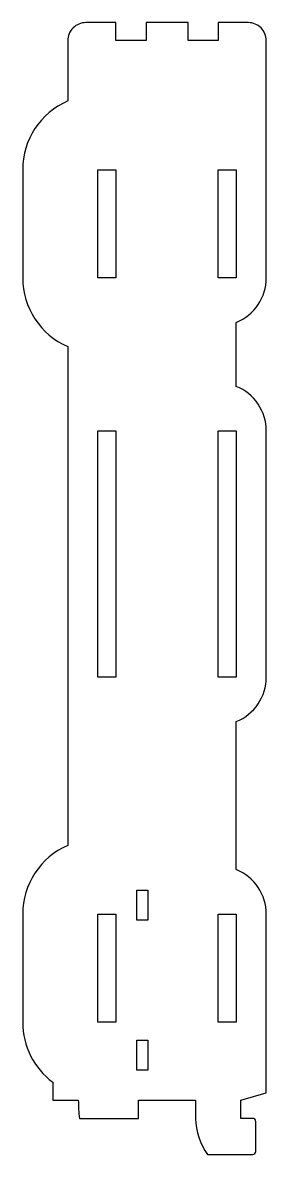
# Model space of a CAD drawing. Header units: millimetres. Extents: x -40 to 0, y -188 to 0.
import ezdxf

# ---------------------------------------------------------------- set-up
doc = ezdxf.new("R2010")
doc.units = ezdxf.units.MM

msp = doc.modelspace()

# ---------------------------------------------------------------- linework, layer by layer
msp.add_lwpolyline([(-4.25, -182.5), (-4.25, -179.5), (0, -178.25), (0, -148.5, 0.305615), (-5, -141.08), (-5, -116.42, 0.305615), (0, -109), (0, -68, 0.305615), (-5, -60.58), (-5, -49.92, 0.305615), (0, -42.5), (0, -3, 0.414214), (-3, 0), (-8, 0), (-8, -3), (-13, -3), (-13, 0), (-20, 0), (-20, -3), (-25, -3), (-25, 0), (-30, 0, 0.414214), (-33, -3), (-33, -13.04, 0.298217), (-40.5, -24.5), (-40.5, -42.5, 0.298217), (-33, -53.96), (-33, -137.04, 0.298217), (-40.5, -148.5), (-40.5, -166.5, 0.236068), (-35.5, -176.5), (-35.5, -179.5), (-31.25, -179.5, 0.027842), (-31.08, -182.5), (-21.25, -182.5), (-21.25, -179.5), (-11.75, -179.5), (-11.75, -182.5, 0.162278), (-9.75, -188.5), (-2.25, -188.5, 0.414214), (-1.75, -188), (-1.75, -183, 0.414214), (-2.25, -182.5)], format="xyb", close=True)
for points in [[(-25, -24.5), (-25, -42.5), (-28, -42.5), (-28, -24.5)], [(-5, -24.5), (-5, -42.5), (-8, -42.5), (-8, -24.5)], [(-28, -109), (-28, -68), (-25, -68), (-25, -109)], [(-8, -109), (-8, -68), (-5, -68), (-5, -109)], [(-21.5, -149.5), (-21.5, -144.5), (-19.7, -144.5), (-19.7, -149.5)], [(-28, -148.5), (-25, -148.5), (-25, -166.5), (-28, -166.5)], [(-8, -166.5), (-8, -148.5), (-5, -148.5), (-5, -166.5)], [(-21.5, -174.5), (-21.5, -169.5), (-19.7, -169.5), (-19.7, -174.5)]]:
    msp.add_lwpolyline(points, close=True)

doc.saveas('drawing.dxf')
